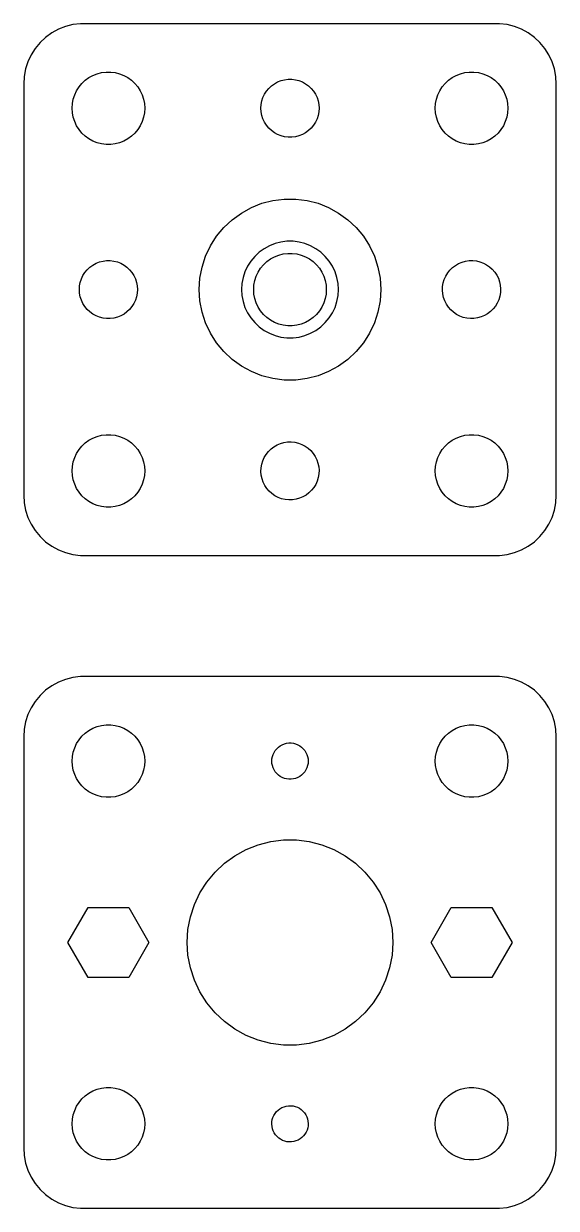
# Model space of a CAD drawing. Header units: metres. Extents: x -22 to 22, y -22 to 184.
# Drawn here: x -22 to 22, y 86 to 184 of the extents above; entities that cross this region are included whole.
import ezdxf

# ---------------------------------------------------------------- set-up
doc = ezdxf.new("R2010")
doc.units = ezdxf.units.M

msp = doc.modelspace()

# ---------------------------------------------------------------- linework, layer by layer
for p, q in [((-19.1289, 183.524), (-19.6791, 183.222)), ((-18.5451, 183.755), (-19.1289, 183.524)), ((-17.9369, 183.911), (-18.5451, 183.755)), ((-17.3139, 183.99), (-17.9369, 183.911)), ((17.3139, 183.99), (-17.3139, 183.99)), ((17.9369, 183.911), (17.3139, 183.99)), ((18.5451, 183.755), (17.9369, 183.911)), ((19.1289, 183.524), (18.5451, 183.755)), ((19.6791, 183.222), (19.1289, 183.524)), ((-20.6448, 182.423), (-21.0451, 181.939)), ((-20.1871, 182.853), (-20.6448, 182.423)), ((-19.6791, 183.222), (-20.1871, 182.853)), ((20.1871, 182.853), (19.6791, 183.222)), ((20.6448, 182.423), (20.1871, 182.853)), ((21.0451, 181.939), (20.6448, 182.423)), ((-21.3815, 181.409), (-21.6489, 180.841)), ((-21.0451, 181.939), (-21.3815, 181.409)), ((21.3815, 181.409), (21.0451, 181.939)), ((21.6489, 180.841), (21.3815, 181.409)), ((-21.6489, 180.841), (-21.8429, 180.243)), ((21.8429, 180.243), (21.6489, 180.841)), ((-21.9606, 179.627), (-22, 179)), ((-21.8429, 180.243), (-21.9606, 179.627)), ((-17.1869, 179.054), (-16.9123, 179.312)), ((-16.9123, 179.312), (-16.6075, 179.533)), ((-16.6075, 179.533), (-16.2773, 179.714)), ((-16.2773, 179.714), (-15.927, 179.853)), ((-15.927, 179.853), (-15.5621, 179.947)), ((-15.5621, 179.947), (-15.1884, 179.994)), ((-15.1884, 179.994), (-14.8116, 179.994)), ((-14.8116, 179.994), (-14.4379, 179.947)), ((-14.4379, 179.947), (-14.0729, 179.853)), ((-14.0729, 179.853), (-13.7227, 179.714)), ((-13.7227, 179.714), (-13.3925, 179.533)), ((-13.3925, 179.533), (-13.0877, 179.312)), ((-13.0877, 179.312), (-12.8131, 179.054)), ((-0.741638, 179.283), (-0.449707, 179.357)), ((-0.449707, 179.357), (-0.150696, 179.395)), ((-0.150696, 179.395), (0.150696, 179.395)), ((0.150696, 179.395), (0.449707, 179.357)), ((0.449707, 179.357), (0.741638, 179.283)), ((12.8131, 179.054), (13.0877, 179.312)), ((13.0877, 179.312), (13.3925, 179.533)), ((13.3925, 179.533), (13.7227, 179.714)), ((13.7227, 179.714), (14.0729, 179.853)), ((14.0729, 179.853), (14.4379, 179.947)), ((14.4379, 179.947), (14.8116, 179.994)), ((14.8116, 179.994), (15.1884, 179.994)), ((15.1884, 179.994), (15.5621, 179.947)), ((15.5621, 179.947), (15.927, 179.853)), ((15.927, 179.853), (16.2773, 179.714)), ((16.2773, 179.714), (16.6075, 179.533)), ((16.6075, 179.533), (16.9123, 179.312)), ((16.9123, 179.312), (17.1869, 179.054)), ((21.9606, 179.627), (21.8429, 180.243)), ((22, 179), (21.9606, 179.627)), ((-22, 179), (-22, 145)), ((-17.7893, 178.104), (-17.6289, 178.445)), ((-17.6289, 178.445), (-17.427, 178.763)), ((-17.427, 178.763), (-17.1869, 179.054)), ((-12.8131, 179.054), (-12.5729, 178.763)), ((-12.5729, 178.763), (-12.3711, 178.445)), ((-12.3711, 178.445), (-12.2107, 178.104)), ((-2.10313, 178.156), (-1.94164, 178.411)), ((-1.94164, 178.411), (-1.74951, 178.643)), ((-1.74951, 178.643), (-1.52982, 178.849)), ((-1.52982, 178.849), (-1.28598, 179.026)), ((-1.28598, 179.026), (-1.02187, 179.172)), ((-1.02187, 179.172), (-0.741638, 179.283)), ((0.741638, 179.283), (1.02187, 179.172)), ((1.02187, 179.172), (1.28598, 179.026)), ((1.28598, 179.026), (1.52982, 178.849)), ((1.52982, 178.849), (1.74951, 178.643)), ((1.74951, 178.643), (1.94164, 178.411)), ((1.94164, 178.411), (2.10313, 178.156)), ((12.2107, 178.104), (12.3711, 178.445)), ((12.3711, 178.445), (12.5729, 178.763)), ((12.5729, 178.763), (12.8131, 179.054)), ((17.1869, 179.054), (17.427, 178.763)), ((17.427, 178.763), (17.6289, 178.445)), ((17.6289, 178.445), (17.7893, 178.104)), ((22, 145), (22, 179)), ((-18, 177), (-17.9763, 177.376)), ((-17.9763, 177.376), (-17.9057, 177.746)), ((-17.9057, 177.746), (-17.7893, 178.104)), ((-12.2107, 178.104), (-12.0942, 177.746)), ((-12.0942, 177.746), (-12.0237, 177.376)), ((-12.0237, 177.376), (-12, 177)), ((-2.38107, 177.301), (-2.32458, 177.597)), ((-2.32458, 177.597), (-2.23146, 177.883)), ((-2.23146, 177.883), (-2.10313, 178.156)), ((2.10313, 178.156), (2.23146, 177.883)), ((2.23146, 177.883), (2.32458, 177.597)), ((2.32458, 177.597), (2.38107, 177.301)), ((12, 177), (12.0237, 177.376)), ((12.0237, 177.376), (12.0942, 177.746)), ((12.0942, 177.746), (12.2107, 178.104)), ((17.7893, 178.104), (17.9057, 177.746)), ((17.9057, 177.746), (17.9763, 177.376)), ((17.9763, 177.376), (18, 177)), ((-17.9763, 176.624), (-18, 177)), ((-17.9057, 176.254), (-17.9763, 176.624)), ((-12.0237, 176.624), (-12.0942, 176.254)), ((-12, 177), (-12.0237, 176.624)), ((-2.39999, 177), (-2.38107, 177.301)), ((-2.38107, 176.699), (-2.39999, 177)), ((-2.32458, 176.403), (-2.38107, 176.699)), ((-2.23146, 176.117), (-2.32458, 176.403)), ((2.32458, 176.403), (2.23146, 176.117)), ((2.38107, 176.699), (2.32458, 176.403)), ((2.38107, 177.301), (2.39999, 177)), ((2.39999, 177), (2.38107, 176.699)), ((12.0237, 176.624), (12, 177)), ((12.0942, 176.254), (12.0237, 176.624)), ((17.9763, 176.624), (17.9057, 176.254)), ((18, 177), (17.9763, 176.624)), ((-17.7893, 175.896), (-17.9057, 176.254)), ((-17.6289, 175.555), (-17.7893, 175.896)), ((-17.427, 175.237), (-17.6289, 175.555)), ((-12.3711, 175.555), (-12.5729, 175.237)), ((-12.2107, 175.896), (-12.3711, 175.555)), ((-12.0942, 176.254), (-12.2107, 175.896)), ((-2.10313, 175.844), (-2.23146, 176.117)), ((-1.94164, 175.589), (-2.10313, 175.844)), ((-1.74951, 175.357), (-1.94164, 175.589)), ((1.94164, 175.589), (1.74951, 175.357)), ((2.10313, 175.844), (1.94164, 175.589)), ((2.23146, 176.117), (2.10313, 175.844)), ((12.2107, 175.896), (12.0942, 176.254)), ((12.3711, 175.555), (12.2107, 175.896)), ((12.5729, 175.237), (12.3711, 175.555)), ((17.6289, 175.555), (17.427, 175.237)), ((17.7893, 175.896), (17.6289, 175.555)), ((17.9057, 176.254), (17.7893, 175.896)), ((-17.1869, 174.946), (-17.427, 175.237)), ((-16.9123, 174.688), (-17.1869, 174.946)), ((-16.6075, 174.467), (-16.9123, 174.688)), ((-16.2773, 174.286), (-16.6075, 174.467)), ((-13.3925, 174.467), (-13.7227, 174.286)), ((-13.0877, 174.688), (-13.3925, 174.467)), ((-12.8131, 174.946), (-13.0877, 174.688)), ((-12.5729, 175.237), (-12.8131, 174.946)), ((-1.52982, 175.151), (-1.74951, 175.357)), ((-1.28598, 174.974), (-1.52982, 175.151)), ((-1.02187, 174.828), (-1.28598, 174.974)), ((-0.741638, 174.717), (-1.02187, 174.828)), ((-0.449707, 174.643), (-0.741638, 174.717)), ((-0.150696, 174.605), (-0.449707, 174.643)), ((0.150696, 174.605), (-0.150696, 174.605)), ((0.449707, 174.643), (0.150696, 174.605)), ((0.741638, 174.717), (0.449707, 174.643)), ((1.02187, 174.828), (0.741638, 174.717)), ((1.28598, 174.974), (1.02187, 174.828)), ((1.52982, 175.151), (1.28598, 174.974)), ((1.74951, 175.357), (1.52982, 175.151)), ((12.8131, 174.946), (12.5729, 175.237)), ((13.0877, 174.688), (12.8131, 174.946)), ((13.3925, 174.467), (13.0877, 174.688)), ((13.7227, 174.286), (13.3925, 174.467)), ((16.6075, 174.467), (16.2773, 174.286)), ((16.9123, 174.688), (16.6075, 174.467)), ((17.1869, 174.946), (16.9123, 174.688)), ((17.427, 175.237), (17.1869, 174.946)), ((-15.927, 174.147), (-16.2773, 174.286)), ((-15.5621, 174.053), (-15.927, 174.147)), ((-15.1884, 174.006), (-15.5621, 174.053)), ((-14.8116, 174.006), (-15.1884, 174.006)), ((-14.4379, 174.053), (-14.8116, 174.006)), ((-14.0729, 174.147), (-14.4379, 174.053)), ((-13.7227, 174.286), (-14.0729, 174.147)), ((14.0729, 174.147), (13.7227, 174.286)), ((14.4379, 174.053), (14.0729, 174.147)), ((14.8116, 174.006), (14.4379, 174.053)), ((15.1884, 174.006), (14.8116, 174.006)), ((15.5621, 174.053), (15.1884, 174.006)), ((15.927, 174.147), (15.5621, 174.053)), ((16.2773, 174.286), (15.927, 174.147)), ((-4.01869, 168.332), (-3.19334, 168.786)), ((-3.19334, 168.786), (-2.31763, 169.133)), ((-2.31763, 169.133), (-1.40535, 169.367)), ((-1.40535, 169.367), (-0.470917, 169.485)), ((-0.470917, 169.485), (0.470917, 169.485)), ((0.470917, 169.485), (1.40535, 169.367)), ((1.40535, 169.367), (2.31763, 169.133)), ((2.31763, 169.133), (3.19334, 168.786)), ((3.19334, 168.786), (4.01869, 168.332)), ((-5.46725, 167.134), (-4.78067, 167.779)), ((-4.78067, 167.779), (-4.01869, 168.332)), ((4.01869, 168.332), (4.78067, 167.779)), ((4.78067, 167.779), (5.46725, 167.134)), ((-6.06763, 166.408), (-5.46725, 167.134)), ((5.46725, 167.134), (6.06763, 166.408)), ((-6.97331, 164.761), (-6.5723, 165.613)), ((-6.5723, 165.613), (-6.06763, 166.408)), ((-1.70311, 165.619), (-2.1433, 165.377)), ((-1.23605, 165.804), (-1.70311, 165.619)), ((-0.749512, 165.929), (-1.23605, 165.804)), ((-0.25116, 165.992), (-0.749512, 165.929)), ((0.25116, 165.992), (-0.25116, 165.992)), ((0.749512, 165.929), (0.25116, 165.992)), ((1.23605, 165.804), (0.749512, 165.929)), ((1.70311, 165.619), (1.23605, 165.804)), ((2.1433, 165.377), (1.70311, 165.619)), ((6.06763, 166.408), (6.5723, 165.613)), ((6.5723, 165.613), (6.97331, 164.761)), ((-7.26436, 163.865), (-6.97331, 164.761)), ((-2.91586, 164.738), (-3.23605, 164.351)), ((-2.54968, 165.082), (-2.91586, 164.738)), ((-2.1433, 165.377), (-2.54968, 165.082)), ((-1.60747, 164.533), (-1.27733, 164.714)), ((-1.27733, 164.714), (-0.927048, 164.853)), ((-0.927048, 164.853), (-0.562134, 164.947)), ((-0.562134, 164.947), (-0.18837, 164.994)), ((-0.18837, 164.994), (0.18837, 164.994)), ((0.18837, 164.994), (0.562134, 164.947)), ((0.562134, 164.947), (0.927048, 164.853)), ((0.927048, 164.853), (1.27733, 164.714)), ((1.27733, 164.714), (1.60747, 164.533)), ((2.54968, 165.082), (2.1433, 165.377)), ((2.91586, 164.738), (2.54968, 165.082)), ((3.23605, 164.351), (2.91586, 164.738)), ((6.97331, 164.761), (7.26436, 163.865)), ((-16.9416, 163.411), (-16.7495, 163.643)), ((-16.7495, 163.643), (-16.5298, 163.849)), ((-16.5298, 163.849), (-16.286, 164.026)), ((-16.286, 164.026), (-16.0219, 164.172)), ((-16.0219, 164.172), (-15.7416, 164.283)), ((-15.7416, 164.283), (-15.4497, 164.357)), ((-15.4497, 164.357), (-15.1507, 164.395)), ((-15.1507, 164.395), (-14.8493, 164.395)), ((-14.8493, 164.395), (-14.5503, 164.357)), ((-14.5503, 164.357), (-14.2583, 164.283)), ((-14.2583, 164.283), (-13.9781, 164.172)), ((-13.9781, 164.172), (-13.714, 164.026)), ((-13.714, 164.026), (-13.4702, 163.849)), ((-13.4702, 163.849), (-13.2505, 163.643)), ((-13.2505, 163.643), (-13.0583, 163.411)), ((-7.44086, 162.94), (-7.26436, 163.865)), ((-3.50522, 163.927), (-3.7191, 163.472)), ((-3.23605, 164.351), (-3.50522, 163.927)), ((-2.62891, 163.445), (-2.42705, 163.763)), ((-2.42705, 163.763), (-2.1869, 164.054)), ((-2.1869, 164.054), (-1.91226, 164.312)), ((-1.91226, 164.312), (-1.60747, 164.533)), ((1.60747, 164.533), (1.91226, 164.312)), ((1.91226, 164.312), (2.1869, 164.054)), ((2.1869, 164.054), (2.42705, 163.763)), ((2.42705, 163.763), (2.62891, 163.445)), ((3.50522, 163.927), (3.23605, 164.351)), ((3.7191, 163.472), (3.50522, 163.927)), ((7.26436, 163.865), (7.44086, 162.94)), ((13.2164, 163.606), (13.4318, 163.817)), ((13.4318, 163.817), (13.6719, 163.999)), ((13.6719, 163.999), (13.9329, 164.15)), ((13.9329, 164.15), (14.2107, 164.266)), ((14.2107, 164.266), (14.501, 164.348)), ((14.501, 164.348), (14.7992, 164.392)), ((14.7992, 164.392), (15.1005, 164.398)), ((15.1005, 164.398), (15.4002, 164.366)), ((15.4002, 164.366), (15.6937, 164.298)), ((15.6937, 164.298), (15.9762, 164.193)), ((15.9762, 164.193), (16.2433, 164.053)), ((16.2433, 164.053), (16.4908, 163.881)), ((16.4908, 163.881), (16.7147, 163.679)), ((16.7147, 163.679), (16.9117, 163.451)), ((-17.3246, 162.597), (-17.2315, 162.883)), ((-17.2315, 162.883), (-17.1031, 163.156)), ((-17.1031, 163.156), (-16.9416, 163.411)), ((-13.0583, 163.411), (-12.8969, 163.156)), ((-12.8969, 163.156), (-12.7685, 162.883)), ((-12.7685, 162.883), (-12.6754, 162.597)), ((-7.5, 162), (-7.44086, 162.94)), ((-3.87433, 162.995), (-3.96844, 162.501)), ((-3.7191, 163.472), (-3.87433, 162.995)), ((-2.97633, 162.376), (-2.90575, 162.746)), ((-2.90575, 162.746), (-2.78932, 163.104)), ((-2.78932, 163.104), (-2.62891, 163.445)), ((2.62891, 163.445), (2.78932, 163.104)), ((2.78932, 163.104), (2.90575, 162.746)), ((2.90575, 162.746), (2.97633, 162.376)), ((3.87433, 162.995), (3.7191, 163.472)), ((3.96844, 162.501), (3.87433, 162.995)), ((7.44086, 162.94), (7.5, 162)), ((12.6634, 162.548), (12.7505, 162.837)), ((12.7505, 162.837), (12.8731, 163.112)), ((12.8731, 163.112), (13.0292, 163.37)), ((13.0292, 163.37), (13.2164, 163.606)), ((16.9117, 163.451), (17.0785, 163.2)), ((17.0785, 163.2), (17.2125, 162.93)), ((17.2125, 162.93), (17.3116, 162.645)), ((-17.4, 162), (-17.3811, 162.301)), ((-17.3811, 161.699), (-17.4, 162)), ((-17.3811, 162.301), (-17.3246, 162.597)), ((-17.3246, 161.403), (-17.3811, 161.699)), ((-12.6754, 162.597), (-12.6189, 162.301)), ((-12.6189, 161.699), (-12.6754, 161.403)), ((-12.6189, 162.301), (-12.6, 162)), ((-12.6, 162), (-12.6189, 161.699)), ((-7.44086, 161.06), (-7.5, 162)), ((-3.96844, 162.501), (-4, 162)), ((-4, 162), (-3.96844, 161.499)), ((-3, 162), (-2.97633, 162.376)), ((-2.97633, 161.624), (-3, 162)), ((2.97633, 162.376), (3, 162)), ((3, 162), (2.97633, 161.624)), ((4, 162), (3.96844, 162.501)), ((3.96844, 161.499), (4, 162)), ((7.5, 162), (7.44086, 161.06)), ((12.6005, 161.95), (12.6131, 162.251)), ((12.6257, 161.649), (12.6005, 161.95)), ((12.6131, 162.251), (12.6634, 162.548)), ((17.3116, 162.645), (17.3743, 162.351)), ((17.3868, 161.749), (17.3366, 161.452)), ((17.3743, 162.351), (17.3995, 162.05)), ((17.3995, 162.05), (17.3868, 161.749)), ((-17.2315, 161.117), (-17.3246, 161.403)), ((-17.1031, 160.844), (-17.2315, 161.117)), ((-16.9416, 160.589), (-17.1031, 160.844)), ((-12.8969, 160.844), (-13.0583, 160.589)), ((-12.7685, 161.117), (-12.8969, 160.844)), ((-12.6754, 161.403), (-12.7685, 161.117)), ((-7.26436, 160.135), (-7.44086, 161.06)), ((-3.96844, 161.499), (-3.87433, 161.005)), ((-3.87433, 161.005), (-3.7191, 160.528)), ((-2.90575, 161.254), (-2.97633, 161.624)), ((-2.78932, 160.896), (-2.90575, 161.254)), ((-2.62891, 160.555), (-2.78932, 160.896)), ((2.78932, 160.896), (2.62891, 160.555)), ((2.90575, 161.254), (2.78932, 160.896)), ((2.97633, 161.624), (2.90575, 161.254)), ((3.7191, 160.528), (3.87433, 161.005)), ((3.87433, 161.005), (3.96844, 161.499)), ((7.44086, 161.06), (7.26436, 160.135)), ((12.6884, 161.355), (12.6257, 161.649)), ((12.7875, 161.07), (12.6884, 161.355)), ((12.9215, 160.8), (12.7875, 161.07)), ((13.0883, 160.549), (12.9215, 160.8)), ((17.1269, 160.888), (16.9707, 160.63)), ((17.2495, 161.163), (17.1269, 160.888)), ((17.3366, 161.452), (17.2495, 161.163)), ((-16.7495, 160.357), (-16.9416, 160.589)), ((-16.5298, 160.151), (-16.7495, 160.357)), ((-16.286, 159.974), (-16.5298, 160.151)), ((-16.0219, 159.828), (-16.286, 159.974)), ((-15.7416, 159.717), (-16.0219, 159.828)), ((-15.4497, 159.643), (-15.7416, 159.717)), ((-14.2583, 159.717), (-14.5503, 159.643)), ((-13.9781, 159.828), (-14.2583, 159.717)), ((-13.714, 159.974), (-13.9781, 159.828)), ((-13.4702, 160.151), (-13.714, 159.974)), ((-13.2505, 160.357), (-13.4702, 160.151)), ((-13.0583, 160.589), (-13.2505, 160.357)), ((-6.97331, 159.239), (-7.26436, 160.135)), ((-3.7191, 160.528), (-3.50522, 160.073)), ((-3.50522, 160.073), (-3.23605, 159.649)), ((-2.42705, 160.237), (-2.62891, 160.555)), ((-2.1869, 159.946), (-2.42705, 160.237)), ((-1.91226, 159.688), (-2.1869, 159.946)), ((2.1869, 159.946), (1.91226, 159.688)), ((2.42705, 160.237), (2.1869, 159.946)), ((2.62891, 160.555), (2.42705, 160.237)), ((3.23605, 159.649), (3.50522, 160.073)), ((3.50522, 160.073), (3.7191, 160.528)), ((7.26436, 160.135), (6.97331, 159.239)), ((13.2853, 160.321), (13.0883, 160.549)), ((13.5092, 160.119), (13.2853, 160.321)), ((13.7567, 159.947), (13.5092, 160.119)), ((14.0238, 159.807), (13.7567, 159.947)), ((14.3063, 159.702), (14.0238, 159.807)), ((15.7893, 159.734), (15.499, 159.652)), ((16.0671, 159.85), (15.7893, 159.734)), ((16.3281, 160.001), (16.0671, 159.85)), ((16.5682, 160.183), (16.3281, 160.001)), ((16.7835, 160.394), (16.5682, 160.183)), ((16.9707, 160.63), (16.7835, 160.394)), ((-15.1507, 159.605), (-15.4497, 159.643)), ((-14.8493, 159.605), (-15.1507, 159.605)), ((-14.5503, 159.643), (-14.8493, 159.605)), ((-6.5723, 158.387), (-6.97331, 159.239)), ((-3.23605, 159.649), (-2.91586, 159.262)), ((-2.91586, 159.262), (-2.54968, 158.918)), ((-2.54968, 158.918), (-2.1433, 158.623)), ((-1.60747, 159.467), (-1.91226, 159.688)), ((-1.27733, 159.286), (-1.60747, 159.467)), ((-0.927048, 159.147), (-1.27733, 159.286)), ((-0.562134, 159.053), (-0.927048, 159.147)), ((-0.18837, 159.006), (-0.562134, 159.053)), ((0.18837, 159.006), (-0.18837, 159.006)), ((0.562134, 159.053), (0.18837, 159.006)), ((0.927048, 159.147), (0.562134, 159.053)), ((1.27733, 159.286), (0.927048, 159.147)), ((1.60747, 159.467), (1.27733, 159.286)), ((1.91226, 159.688), (1.60747, 159.467)), ((2.1433, 158.623), (2.54968, 158.918)), ((2.54968, 158.918), (2.91586, 159.262)), ((2.91586, 159.262), (3.23605, 159.649)), ((6.97331, 159.239), (6.5723, 158.387)), ((14.5997, 159.634), (14.3063, 159.702)), ((14.8995, 159.602), (14.5997, 159.634)), ((15.2008, 159.608), (14.8995, 159.602)), ((15.499, 159.652), (15.2008, 159.608)), ((-6.06763, 157.592), (-6.5723, 158.387)), ((-2.1433, 158.623), (-1.70311, 158.381)), ((-1.70311, 158.381), (-1.23605, 158.196)), ((-1.23605, 158.196), (-0.749512, 158.071)), ((-0.749512, 158.071), (-0.25116, 158.008)), ((-0.25116, 158.008), (0.25116, 158.008)), ((0.25116, 158.008), (0.749512, 158.071)), ((0.749512, 158.071), (1.23605, 158.196)), ((1.23605, 158.196), (1.70311, 158.381)), ((1.70311, 158.381), (2.1433, 158.623)), ((6.5723, 158.387), (6.06763, 157.592)), ((-5.46725, 156.866), (-6.06763, 157.592)), ((-4.78067, 156.221), (-5.46725, 156.866)), ((5.46725, 156.866), (4.78067, 156.221)), ((6.06763, 157.592), (5.46725, 156.866)), ((-4.01869, 155.668), (-4.78067, 156.221)), ((4.78067, 156.221), (4.01869, 155.668)), ((-3.19334, 155.214), (-4.01869, 155.668)), ((-2.31763, 154.867), (-3.19334, 155.214)), ((-1.40535, 154.633), (-2.31763, 154.867)), ((2.31763, 154.867), (1.40535, 154.633)), ((3.19334, 155.214), (2.31763, 154.867)), ((4.01869, 155.668), (3.19334, 155.214)), ((-0.470917, 154.515), (-1.40535, 154.633)), ((0.470917, 154.515), (-0.470917, 154.515)), ((1.40535, 154.633), (0.470917, 154.515)), ((-15.927, 149.853), (-15.5621, 149.947)), ((-15.5621, 149.947), (-15.1884, 149.994)), ((-15.1884, 149.994), (-14.8116, 149.994)), ((-14.8116, 149.994), (-14.4379, 149.947)), ((-14.4379, 149.947), (-14.0729, 149.853)), ((14.0729, 149.853), (14.4379, 149.947)), ((14.4379, 149.947), (14.8116, 149.994)), ((14.8116, 149.994), (15.1884, 149.994)), ((15.1884, 149.994), (15.5621, 149.947)), ((15.5621, 149.947), (15.927, 149.853)), ((-17.427, 148.763), (-17.1869, 149.054)), ((-17.1869, 149.054), (-16.9123, 149.312)), ((-16.9123, 149.312), (-16.6075, 149.533)), ((-16.6075, 149.533), (-16.2773, 149.714)), ((-16.2773, 149.714), (-15.927, 149.853)), ((-14.0729, 149.853), (-13.7227, 149.714)), ((-13.7227, 149.714), (-13.3925, 149.533)), ((-13.3925, 149.533), (-13.0877, 149.312)), ((-13.0877, 149.312), (-12.8131, 149.054)), ((-12.8131, 149.054), (-12.5729, 148.763)), ((-1.56821, 148.817), (-1.32812, 148.999)), ((-1.32812, 148.999), (-1.06712, 149.15)), ((-1.06712, 149.15), (-0.789276, 149.267)), ((-0.789276, 149.267), (-0.498978, 149.348)), ((-0.498978, 149.348), (-0.200821, 149.392)), ((-0.200821, 149.392), (0.100494, 149.398)), ((0.100494, 149.398), (0.400238, 149.366)), ((0.400238, 149.366), (0.693665, 149.298)), ((0.693665, 149.298), (0.976166, 149.193)), ((0.976166, 149.193), (1.24326, 149.053)), ((1.24326, 149.053), (1.49075, 148.881)), ((12.5729, 148.763), (12.8131, 149.054)), ((12.8131, 149.054), (13.0877, 149.312)), ((13.0877, 149.312), (13.3925, 149.533)), ((13.3925, 149.533), (13.7227, 149.714)), ((13.7227, 149.714), (14.0729, 149.853)), ((15.927, 149.853), (16.2773, 149.714)), ((16.2773, 149.714), (16.6075, 149.533)), ((16.6075, 149.533), (16.9123, 149.312)), ((16.9123, 149.312), (17.1869, 149.054)), ((17.1869, 149.054), (17.427, 148.763)), ((-17.9057, 147.746), (-17.7893, 148.104)), ((-17.7893, 148.104), (-17.6289, 148.445)), ((-17.6289, 148.445), (-17.427, 148.763)), ((-12.5729, 148.763), (-12.3711, 148.445)), ((-12.3711, 148.445), (-12.2107, 148.104)), ((-12.2107, 148.104), (-12.0942, 147.746)), ((-2.24947, 147.837), (-2.12688, 148.112)), ((-2.12688, 148.112), (-1.97075, 148.37)), ((-1.97075, 148.37), (-1.78354, 148.606)), ((-1.78354, 148.606), (-1.56821, 148.817)), ((1.49075, 148.881), (1.71472, 148.679)), ((1.71472, 148.679), (1.91167, 148.451)), ((1.91167, 148.451), (2.07846, 148.2)), ((2.07846, 148.2), (2.21246, 147.93)), ((12.0942, 147.746), (12.2107, 148.104)), ((12.2107, 148.104), (12.3711, 148.445)), ((12.3711, 148.445), (12.5729, 148.763)), ((17.427, 148.763), (17.6289, 148.445)), ((17.6289, 148.445), (17.7893, 148.104)), ((17.7893, 148.104), (17.9057, 147.746)), ((-18, 147), (-17.9763, 147.376)), ((-17.9763, 146.624), (-18, 147)), ((-17.9763, 147.376), (-17.9057, 147.746)), ((-12.0942, 147.746), (-12.0237, 147.376)), ((-12.0237, 147.376), (-12, 147)), ((-12, 147), (-12.0237, 146.624)), ((-2.39946, 146.95), (-2.38684, 147.251)), ((-2.38684, 147.251), (-2.33658, 147.548)), ((-2.33658, 147.548), (-2.24947, 147.837)), ((2.21246, 147.93), (2.31158, 147.645)), ((2.31158, 147.645), (2.37425, 147.351)), ((2.37425, 147.351), (2.39946, 147.05)), ((2.39946, 147.05), (2.38684, 146.749)), ((12, 147), (12.0237, 147.376)), ((12.0237, 146.624), (12, 147)), ((12.0237, 147.376), (12.0942, 147.746)), ((17.9057, 147.746), (17.9763, 147.376)), ((17.9763, 147.376), (18, 147)), ((18, 147), (17.9763, 146.624)), ((-17.9057, 146.254), (-17.9763, 146.624)), ((-17.7893, 145.896), (-17.9057, 146.254)), ((-12.0942, 146.254), (-12.2107, 145.896)), ((-12.0237, 146.624), (-12.0942, 146.254)), ((-2.37425, 146.649), (-2.39946, 146.95)), ((-2.31158, 146.355), (-2.37425, 146.649)), ((-2.21246, 146.07), (-2.31158, 146.355)), ((-2.07846, 145.8), (-2.21246, 146.07)), ((2.24947, 146.163), (2.12688, 145.888)), ((2.33658, 146.452), (2.24947, 146.163)), ((2.38684, 146.749), (2.33658, 146.452)), ((12.0942, 146.254), (12.0237, 146.624)), ((12.2107, 145.896), (12.0942, 146.254)), ((17.9057, 146.254), (17.7893, 145.896)), ((17.9763, 146.624), (17.9057, 146.254)), ((-17.6289, 145.555), (-17.7893, 145.896)), ((-17.427, 145.237), (-17.6289, 145.555)), ((-17.1869, 144.946), (-17.427, 145.237)), ((-12.5729, 145.237), (-12.8131, 144.946)), ((-12.3711, 145.555), (-12.5729, 145.237)), ((-12.2107, 145.896), (-12.3711, 145.555)), ((-1.91167, 145.549), (-2.07846, 145.8)), ((-1.71472, 145.321), (-1.91167, 145.549)), ((-1.49075, 145.119), (-1.71472, 145.321)), ((-1.24326, 144.947), (-1.49075, 145.119)), ((1.56821, 145.183), (1.32812, 145.001)), ((1.78354, 145.394), (1.56821, 145.183)), ((1.97075, 145.63), (1.78354, 145.394)), ((2.12688, 145.888), (1.97075, 145.63)), ((12.3711, 145.555), (12.2107, 145.896)), ((12.5729, 145.237), (12.3711, 145.555)), ((12.8131, 144.946), (12.5729, 145.237)), ((17.427, 145.237), (17.1869, 144.946)), ((17.6289, 145.555), (17.427, 145.237)), ((17.7893, 145.896), (17.6289, 145.555)), ((-22, 145), (-21.9606, 144.373)), ((-21.9606, 144.373), (-21.8429, 143.757)), ((-16.9123, 144.688), (-17.1869, 144.946)), ((-16.6075, 144.467), (-16.9123, 144.688)), ((-16.2773, 144.286), (-16.6075, 144.467)), ((-15.927, 144.147), (-16.2773, 144.286)), ((-15.5621, 144.053), (-15.927, 144.147)), ((-15.1884, 144.006), (-15.5621, 144.053)), ((-14.4379, 144.053), (-14.8116, 144.006)), ((-14.0729, 144.147), (-14.4379, 144.053)), ((-13.7227, 144.286), (-14.0729, 144.147)), ((-13.3925, 144.467), (-13.7227, 144.286)), ((-13.0877, 144.688), (-13.3925, 144.467)), ((-12.8131, 144.946), (-13.0877, 144.688)), ((-0.976166, 144.807), (-1.24326, 144.947)), ((-0.693665, 144.702), (-0.976166, 144.807)), ((-0.400238, 144.634), (-0.693665, 144.702)), ((-0.100494, 144.602), (-0.400238, 144.634)), ((0.200821, 144.608), (-0.100494, 144.602)), ((0.498978, 144.652), (0.200821, 144.608)), ((0.789276, 144.734), (0.498978, 144.652)), ((1.06712, 144.85), (0.789276, 144.734)), ((1.32812, 145.001), (1.06712, 144.85)), ((13.0877, 144.688), (12.8131, 144.946)), ((13.3925, 144.467), (13.0877, 144.688)), ((13.7227, 144.286), (13.3925, 144.467)), ((14.0729, 144.147), (13.7227, 144.286)), ((14.4379, 144.053), (14.0729, 144.147)), ((14.8116, 144.006), (14.4379, 144.053)), ((15.5621, 144.053), (15.1884, 144.006)), ((15.927, 144.147), (15.5621, 144.053)), ((16.2773, 144.286), (15.927, 144.147)), ((16.6075, 144.467), (16.2773, 144.286)), ((16.9123, 144.688), (16.6075, 144.467)), ((17.1869, 144.946), (16.9123, 144.688)), ((21.8429, 143.757), (21.9606, 144.373)), ((21.9606, 144.373), (22, 145)), ((-21.8429, 143.757), (-21.6489, 143.159)), ((-21.6489, 143.159), (-21.3815, 142.591)), ((-14.8116, 144.006), (-15.1884, 144.006)), ((15.1884, 144.006), (14.8116, 144.006)), ((21.3815, 142.591), (21.6489, 143.159)), ((21.6489, 143.159), (21.8429, 143.757)), ((-21.3815, 142.591), (-21.0451, 142.061)), ((21.0451, 142.061), (21.3815, 142.591)), ((-21.0451, 142.061), (-20.6448, 141.577)), ((-20.6448, 141.577), (-20.1871, 141.147)), ((-20.1871, 141.147), (-19.6791, 140.778)), ((19.6791, 140.778), (20.1871, 141.147)), ((20.1871, 141.147), (20.6448, 141.577)), ((20.6448, 141.577), (21.0451, 142.061)), ((-19.6791, 140.778), (-19.1289, 140.476)), ((-19.1289, 140.476), (-18.5451, 140.245)), ((-18.5451, 140.245), (-17.9369, 140.089)), ((17.9369, 140.089), (18.5451, 140.245)), ((18.5451, 140.245), (19.1289, 140.476)), ((19.1289, 140.476), (19.6791, 140.778)), ((-17.9369, 140.089), (-17.3139, 140.01)), ((-17.3139, 140.01), (17.3139, 140.01)), ((17.3139, 140.01), (17.9369, 140.089)), ((-19.1289, 129.524), (-19.6791, 129.222)), ((-18.5451, 129.755), (-19.1289, 129.524)), ((-17.9369, 129.911), (-18.5451, 129.755)), ((-17.3139, 129.99), (-17.9369, 129.911)), ((17.3139, 129.99), (-17.3139, 129.99)), ((17.9369, 129.911), (17.3139, 129.99)), ((18.5451, 129.755), (17.9369, 129.911)), ((19.1289, 129.524), (18.5451, 129.755)), ((19.6791, 129.222), (19.1289, 129.524)), ((-20.6448, 128.423), (-21.0451, 127.939)), ((-20.1871, 128.853), (-20.6448, 128.423)), ((-19.6791, 129.222), (-20.1871, 128.853)), ((20.1871, 128.853), (19.6791, 129.222)), ((20.6448, 128.423), (20.1871, 128.853)), ((21.0451, 127.939), (20.6448, 128.423)), ((-21.3815, 127.409), (-21.6489, 126.841)), ((-21.0451, 127.939), (-21.3815, 127.409)), ((21.3815, 127.409), (21.0451, 127.939)), ((21.6489, 126.841), (21.3815, 127.409)), ((-21.6489, 126.841), (-21.8429, 126.243)), ((21.8429, 126.243), (21.6489, 126.841)), ((-21.9606, 125.627), (-22, 125)), ((-21.8429, 126.243), (-21.9606, 125.627)), ((-16.9123, 125.312), (-16.6075, 125.533)), ((-16.6075, 125.533), (-16.2773, 125.714)), ((-16.2773, 125.714), (-15.927, 125.853)), ((-15.927, 125.853), (-15.5621, 125.947)), ((-15.5621, 125.947), (-15.1884, 125.994)), ((-15.1884, 125.994), (-14.8116, 125.994)), ((-14.8116, 125.994), (-14.4379, 125.947)), ((-14.4379, 125.947), (-14.0729, 125.853)), ((-14.0729, 125.853), (-13.7227, 125.714)), ((-13.7227, 125.714), (-13.3925, 125.533)), ((-13.3925, 125.533), (-13.0877, 125.312)), ((13.0877, 125.312), (13.3925, 125.533)), ((13.3925, 125.533), (13.7227, 125.714)), ((13.7227, 125.714), (14.0729, 125.853)), ((14.0729, 125.853), (14.4379, 125.947)), ((14.4379, 125.947), (14.8116, 125.994)), ((14.8116, 125.994), (15.1884, 125.994)), ((15.1884, 125.994), (15.5621, 125.947)), ((15.5621, 125.947), (15.927, 125.853)), ((15.927, 125.853), (16.2773, 125.714)), ((16.2773, 125.714), (16.6075, 125.533)), ((16.6075, 125.533), (16.9123, 125.312)), ((21.9606, 125.627), (21.8429, 126.243)), ((22, 125), (21.9606, 125.627)), ((-22, 125), (-22, 91)), ((-17.7893, 124.104), (-17.6289, 124.445)), ((-17.6289, 124.445), (-17.427, 124.763)), ((-17.427, 124.763), (-17.1869, 125.054)), ((-17.1869, 125.054), (-16.9123, 125.312)), ((-13.0877, 125.312), (-12.8131, 125.054)), ((-12.8131, 125.054), (-12.5729, 124.763)), ((-12.5729, 124.763), (-12.3711, 124.445)), ((-12.3711, 124.445), (-12.2107, 124.104)), ((-0.463516, 124.427), (-0.281067, 124.473)), ((-0.281067, 124.473), (-0.094177, 124.497)), ((-0.094177, 124.497), (0.094177, 124.497)), ((0.094177, 124.497), (0.281067, 124.473)), ((0.281067, 124.473), (0.463516, 124.427)), ((12.2107, 124.104), (12.3711, 124.445)), ((12.3711, 124.445), (12.5729, 124.763)), ((12.5729, 124.763), (12.8131, 125.054)), ((12.8131, 125.054), (13.0877, 125.312)), ((16.9123, 125.312), (17.1869, 125.054)), ((17.1869, 125.054), (17.427, 124.763)), ((17.427, 124.763), (17.6289, 124.445)), ((17.6289, 124.445), (17.7893, 124.104)), ((22, 91), (22, 125)), ((-17.9763, 123.376), (-17.9057, 123.746)), ((-17.9057, 123.746), (-17.7893, 124.104)), ((-12.2107, 124.104), (-12.0942, 123.746)), ((-12.0942, 123.746), (-12.0237, 123.376)), ((-1.45287, 123.373), (-1.39465, 123.552)), ((-1.39465, 123.552), (-1.31445, 123.723)), ((-1.31445, 123.723), (-1.21352, 123.882)), ((-1.21352, 123.882), (-1.09344, 124.027)), ((-1.09344, 124.027), (-0.956131, 124.156)), ((-0.956131, 124.156), (-0.803726, 124.266)), ((-0.803726, 124.266), (-0.638657, 124.357)), ((-0.638657, 124.357), (-0.463516, 124.427)), ((0.463516, 124.427), (0.638657, 124.357)), ((0.638657, 124.357), (0.803726, 124.266)), ((0.803726, 124.266), (0.956131, 124.156)), ((0.956131, 124.156), (1.09344, 124.027)), ((1.09344, 124.027), (1.21352, 123.882)), ((1.21352, 123.882), (1.31445, 123.723)), ((1.31445, 123.723), (1.39465, 123.552)), ((1.39465, 123.552), (1.45287, 123.373)), ((12.0237, 123.376), (12.0942, 123.746)), ((12.0942, 123.746), (12.2107, 124.104)), ((17.7893, 124.104), (17.9057, 123.746)), ((17.9057, 123.746), (17.9763, 123.376)), ((-18, 123), (-17.9763, 123.376)), ((-17.9763, 122.624), (-18, 123)), ((-17.9057, 122.254), (-17.9763, 122.624)), ((-12.0237, 122.624), (-12.0942, 122.254)), ((-12.0237, 123.376), (-12, 123)), ((-12, 123), (-12.0237, 122.624)), ((-1.5, 123), (-1.48816, 123.188)), ((-1.48816, 122.812), (-1.5, 123)), ((-1.48816, 123.188), (-1.45287, 123.373)), ((-1.45287, 122.627), (-1.48816, 122.812)), ((-1.39465, 122.448), (-1.45287, 122.627)), ((1.45287, 122.627), (1.39465, 122.448)), ((1.45287, 123.373), (1.48816, 123.188)), ((1.48816, 122.812), (1.45287, 122.627)), ((1.48816, 123.188), (1.5, 123)), ((1.5, 123), (1.48816, 122.812)), ((12, 123), (12.0237, 123.376)), ((12.0237, 122.624), (12, 123)), ((12.0942, 122.254), (12.0237, 122.624)), ((17.9763, 122.624), (17.9057, 122.254)), ((17.9763, 123.376), (18, 123)), ((18, 123), (17.9763, 122.624)), ((-17.7893, 121.896), (-17.9057, 122.254)), ((-17.6289, 121.555), (-17.7893, 121.896)), ((-17.427, 121.237), (-17.6289, 121.555)), ((-12.3711, 121.555), (-12.5729, 121.237)), ((-12.2107, 121.896), (-12.3711, 121.555)), ((-12.0942, 122.254), (-12.2107, 121.896)), ((-1.31445, 122.277), (-1.39465, 122.448)), ((-1.21352, 122.118), (-1.31445, 122.277)), ((-1.09344, 121.973), (-1.21352, 122.118)), ((-0.956131, 121.844), (-1.09344, 121.973)), ((-0.803726, 121.734), (-0.956131, 121.844)), ((-0.638657, 121.643), (-0.803726, 121.734)), ((-0.463516, 121.573), (-0.638657, 121.643)), ((-0.281067, 121.527), (-0.463516, 121.573)), ((-0.094177, 121.503), (-0.281067, 121.527)), ((0.094177, 121.503), (-0.094177, 121.503)), ((0.281067, 121.527), (0.094177, 121.503)), ((0.463516, 121.573), (0.281067, 121.527)), ((0.638657, 121.643), (0.463516, 121.573)), ((0.803726, 121.734), (0.638657, 121.643)), ((0.956131, 121.844), (0.803726, 121.734)), ((1.09344, 121.973), (0.956131, 121.844)), ((1.21352, 122.118), (1.09344, 121.973)), ((1.31445, 122.277), (1.21352, 122.118)), ((1.39465, 122.448), (1.31445, 122.277)), ((12.2107, 121.896), (12.0942, 122.254)), ((12.3711, 121.555), (12.2107, 121.896)), ((12.5729, 121.237), (12.3711, 121.555)), ((17.6289, 121.555), (17.427, 121.237)), ((17.7893, 121.896), (17.6289, 121.555)), ((17.9057, 122.254), (17.7893, 121.896)), ((-17.1869, 120.946), (-17.427, 121.237)), ((-16.9123, 120.688), (-17.1869, 120.946)), ((-16.6075, 120.467), (-16.9123, 120.688)), ((-13.0877, 120.688), (-13.3925, 120.467)), ((-12.8131, 120.946), (-13.0877, 120.688)), ((-12.5729, 121.237), (-12.8131, 120.946)), ((12.8131, 120.946), (12.5729, 121.237)), ((13.0877, 120.688), (12.8131, 120.946)), ((13.3925, 120.467), (13.0877, 120.688)), ((16.9123, 120.688), (16.6075, 120.467)), ((17.1869, 120.946), (16.9123, 120.688)), ((17.427, 121.237), (17.1869, 120.946)), ((-16.2773, 120.286), (-16.6075, 120.467)), ((-15.927, 120.147), (-16.2773, 120.286)), ((-15.5621, 120.053), (-15.927, 120.147)), ((-15.1884, 120.006), (-15.5621, 120.053)), ((-14.8116, 120.006), (-15.1884, 120.006)), ((-14.4379, 120.053), (-14.8116, 120.006)), ((-14.0729, 120.147), (-14.4379, 120.053)), ((-13.7227, 120.286), (-14.0729, 120.147)), ((-13.3925, 120.467), (-13.7227, 120.286)), ((13.7227, 120.286), (13.3925, 120.467)), ((14.0729, 120.147), (13.7227, 120.286)), ((14.4379, 120.053), (14.0729, 120.147)), ((14.8116, 120.006), (14.4379, 120.053)), ((15.1884, 120.006), (14.8116, 120.006)), ((15.5621, 120.053), (15.1884, 120.006)), ((15.927, 120.147), (15.5621, 120.053)), ((16.2773, 120.286), (15.927, 120.147)), ((16.6075, 120.467), (16.2773, 120.286)), ((-4.55452, 115.177), (-3.61911, 115.691)), ((-3.61911, 115.691), (-2.62663, 116.084)), ((-2.62663, 116.084), (-1.59273, 116.349)), ((-1.59273, 116.349), (-0.533707, 116.483)), ((-0.533707, 116.483), (0.533707, 116.483)), ((0.533707, 116.483), (1.59273, 116.349)), ((1.59273, 116.349), (2.62663, 116.084)), ((2.62663, 116.084), (3.61911, 115.691)), ((3.61911, 115.691), (4.55452, 115.177)), ((-5.41809, 114.549), (-4.55452, 115.177)), ((4.55452, 115.177), (5.41809, 114.549)), ((-6.87663, 112.996), (-6.19623, 113.819)), ((-6.19623, 113.819), (-5.41809, 114.549)), ((5.41809, 114.549), (6.19623, 113.819)), ((6.19623, 113.819), (6.87663, 112.996)), ((-7.44859, 112.095), (-6.87663, 112.996)), ((6.87663, 112.996), (7.44859, 112.095)), ((-7.90309, 111.129), (-7.44859, 112.095)), ((7.44859, 112.095), (7.90309, 111.129)), ((-18.3466, 108), (-16.6733, 110.898)), ((-16.6733, 110.898), (-13.3267, 110.898)), ((-13.3267, 110.898), (-11.6534, 108)), ((-8.23296, 110.114), (-7.90309, 111.129)), ((7.90309, 111.129), (8.23296, 110.114)), ((11.6534, 108), (13.3267, 110.898)), ((13.3267, 110.898), (16.6733, 110.898)), ((16.6733, 110.898), (18.3466, 108)), ((-8.43297, 109.065), (-8.23296, 110.114)), ((8.23296, 110.114), (8.43297, 109.065)), ((-8.5, 108), (-8.43297, 109.065)), ((8.43297, 109.065), (8.5, 108)), ((-16.6733, 105.102), (-18.3466, 108)), ((-11.6534, 108), (-13.3267, 105.102)), ((-8.43297, 106.935), (-8.5, 108)), ((8.5, 108), (8.43297, 106.935)), ((13.3267, 105.102), (11.6534, 108)), ((18.3466, 108), (16.6733, 105.102)), ((-8.23296, 105.886), (-8.43297, 106.935)), ((8.43297, 106.935), (8.23296, 105.886)), ((-7.90309, 104.871), (-8.23296, 105.886)), ((8.23296, 105.886), (7.90309, 104.871)), ((-13.3267, 105.102), (-16.6733, 105.102)), ((-7.44859, 103.905), (-7.90309, 104.871)), ((7.90309, 104.871), (7.44859, 103.905)), ((16.6733, 105.102), (13.3267, 105.102)), ((-6.87663, 103.004), (-7.44859, 103.905)), ((7.44859, 103.905), (6.87663, 103.004)), ((-6.19623, 102.181), (-6.87663, 103.004)), ((6.87663, 103.004), (6.19623, 102.181)), ((-5.41809, 101.451), (-6.19623, 102.181)), ((6.19623, 102.181), (5.41809, 101.451)), ((-4.55452, 100.823), (-5.41809, 101.451)), ((5.41809, 101.451), (4.55452, 100.823)), ((-3.61911, 100.309), (-4.55452, 100.823)), ((-2.62663, 99.916), (-3.61911, 100.309)), ((3.61911, 100.309), (2.62663, 99.916)), ((4.55452, 100.823), (3.61911, 100.309)), ((-1.59273, 99.6506), (-2.62663, 99.916)), ((-0.533707, 99.5168), (-1.59273, 99.6506)), ((0.533707, 99.5168), (-0.533707, 99.5168)), ((1.59273, 99.6506), (0.533707, 99.5168)), ((2.62663, 99.916), (1.59273, 99.6506)), ((-17.427, 94.7634), (-17.1869, 95.0536)), ((-17.1869, 95.0536), (-16.9123, 95.3116)), ((-16.9123, 95.3116), (-16.6075, 95.533)), ((-16.6075, 95.533), (-16.2773, 95.7145)), ((-16.2773, 95.7145), (-15.927, 95.8532)), ((-15.927, 95.8532), (-15.5621, 95.9469)), ((-15.5621, 95.9469), (-15.1884, 95.9941)), ((-15.1884, 95.9941), (-14.8116, 95.9941)), ((-14.8116, 95.9941), (-14.4379, 95.9469)), ((-14.4379, 95.9469), (-14.0729, 95.8532)), ((-14.0729, 95.8532), (-13.7227, 95.7145)), ((-13.7227, 95.7145), (-13.3925, 95.533)), ((-13.3925, 95.533), (-13.0877, 95.3116)), ((-13.0877, 95.3116), (-12.8131, 95.0536)), ((-12.8131, 95.0536), (-12.5729, 94.7634)), ((12.5729, 94.7634), (12.8131, 95.0536)), ((12.8131, 95.0536), (13.0877, 95.3116)), ((13.0877, 95.3116), (13.3925, 95.533)), ((13.3925, 95.533), (13.7227, 95.7145)), ((13.7227, 95.7145), (14.0729, 95.8532)), ((14.0729, 95.8532), (14.4379, 95.9469)), ((14.4379, 95.9469), (14.8116, 95.9941)), ((14.8116, 95.9941), (15.1884, 95.9941)), ((15.1884, 95.9941), (15.5621, 95.9469)), ((15.5621, 95.9469), (15.927, 95.8532)), ((15.927, 95.8532), (16.2773, 95.7145)), ((16.2773, 95.7145), (16.6075, 95.533)), ((16.6075, 95.533), (16.9123, 95.3116)), ((16.9123, 95.3116), (17.1869, 95.0536)), ((17.1869, 95.0536), (17.427, 94.7634)), ((-17.9057, 93.7461), (-17.7893, 94.1044)), ((-17.7893, 94.1044), (-17.6289, 94.4453)), ((-17.6289, 94.4453), (-17.427, 94.7634)), ((-12.5729, 94.7634), (-12.3711, 94.4453)), ((-12.3711, 94.4453), (-12.2107, 94.1044)), ((-12.2107, 94.1044), (-12.0942, 93.7461)), ((-1.11472, 94.0037), (-0.980118, 94.1355)), ((-0.980118, 94.1355), (-0.830078, 94.2494)), ((-0.830078, 94.2494), (-0.666946, 94.3436)), ((-0.666946, 94.3436), (-0.493286, 94.4166)), ((-0.493286, 94.4166), (-0.311859, 94.4672)), ((-0.311859, 94.4672), (-0.125504, 94.4948)), ((-0.125504, 94.4948), (0.062805, 94.4987)), ((0.062805, 94.4987), (0.250153, 94.479)), ((0.250153, 94.479), (0.433533, 94.436)), ((0.433533, 94.436), (0.610092, 94.3703)), ((0.610092, 94.3703), (0.777039, 94.2831)), ((0.777039, 94.2831), (0.931717, 94.1756)), ((0.931717, 94.1756), (1.0717, 94.0495)), ((12.0942, 93.7461), (12.2107, 94.1044)), ((12.2107, 94.1044), (12.3711, 94.4453)), ((12.3711, 94.4453), (12.5729, 94.7634)), ((17.427, 94.7634), (17.6289, 94.4453)), ((17.6289, 94.4453), (17.7893, 94.1044)), ((17.7893, 94.1044), (17.9057, 93.7461)), ((-18, 93), (-17.9763, 93.376)), ((-17.9763, 93.376), (-17.9057, 93.7461)), ((-12.0942, 93.7461), (-12.0237, 93.376)), ((-12.0237, 93.376), (-12, 93)), ((-1.49966, 92.9686), (-1.49178, 93.1568)), ((-1.49178, 93.1568), (-1.46036, 93.3425)), ((-1.46036, 93.3425), (-1.40591, 93.5229)), ((-1.40591, 93.5229), (-1.3293, 93.6949)), ((-1.3293, 93.6949), (-1.23172, 93.8561)), ((-1.23172, 93.8561), (-1.11472, 94.0037)), ((1.0717, 94.0495), (1.19479, 93.9069)), ((1.19479, 93.9069), (1.29903, 93.75)), ((1.29903, 93.75), (1.38278, 93.5813)), ((1.38278, 93.5813), (1.44473, 93.4034)), ((1.44473, 93.4034), (1.4839, 93.2191)), ((1.4839, 93.2191), (1.49966, 93.0314)), ((12, 93), (12.0237, 93.376)), ((12.0237, 93.376), (12.0942, 93.7461)), ((17.9057, 93.7461), (17.9763, 93.376)), ((17.9763, 93.376), (18, 93)), ((-17.9763, 92.624), (-18, 93)), ((-17.9057, 92.2539), (-17.9763, 92.624)), ((-17.7893, 91.8956), (-17.9057, 92.2539)), ((-12.0942, 92.2539), (-12.2107, 91.8956)), ((-12.0237, 92.624), (-12.0942, 92.2539)), ((-12, 93), (-12.0237, 92.624)), ((-1.4839, 92.7809), (-1.49966, 92.9686)), ((-1.44473, 92.5966), (-1.4839, 92.7809)), ((-1.38278, 92.4187), (-1.44473, 92.5966)), ((-1.29903, 92.25), (-1.38278, 92.4187)), ((-1.19479, 92.0931), (-1.29903, 92.25)), ((1.23172, 92.1439), (1.11472, 91.9963)), ((1.3293, 92.3051), (1.23172, 92.1439)), ((1.40591, 92.4771), (1.3293, 92.3051)), ((1.46036, 92.6575), (1.40591, 92.4771)), ((1.49178, 92.8432), (1.46036, 92.6575)), ((1.49966, 93.0314), (1.49178, 92.8432)), ((12.0237, 92.624), (12, 93)), ((12.0942, 92.2539), (12.0237, 92.624)), ((12.2107, 91.8956), (12.0942, 92.2539)), ((17.9057, 92.2539), (17.7893, 91.8956)), ((17.9763, 92.624), (17.9057, 92.2539)), ((18, 93), (17.9763, 92.624)), ((-17.6289, 91.5547), (-17.7893, 91.8956)), ((-17.427, 91.2366), (-17.6289, 91.5547)), ((-17.1869, 90.9464), (-17.427, 91.2366)), ((-12.5729, 91.2366), (-12.8131, 90.9464)), ((-12.3711, 91.5547), (-12.5729, 91.2366)), ((-12.2107, 91.8956), (-12.3711, 91.5547)), ((-1.0717, 91.9505), (-1.19479, 92.0931)), ((-0.931717, 91.8245), (-1.0717, 91.9505)), ((-0.777039, 91.717), (-0.931717, 91.8245)), ((-0.610092, 91.6297), (-0.777039, 91.717)), ((-0.433533, 91.564), (-0.610092, 91.6297)), ((-0.250153, 91.521), (-0.433533, 91.564)), ((-0.062805, 91.5013), (-0.250153, 91.521)), ((0.125504, 91.5053), (-0.062805, 91.5013)), ((0.311859, 91.5328), (0.125504, 91.5053)), ((0.493286, 91.5834), (0.311859, 91.5328)), ((0.666946, 91.6564), (0.493286, 91.5834)), ((0.830078, 91.7506), (0.666946, 91.6564)), ((0.980118, 91.8645), (0.830078, 91.7506)), ((1.11472, 91.9963), (0.980118, 91.8645)), ((12.3711, 91.5547), (12.2107, 91.8956)), ((12.5729, 91.2366), (12.3711, 91.5547)), ((12.8131, 90.9464), (12.5729, 91.2366)), ((17.427, 91.2366), (17.1869, 90.9464)), ((17.6289, 91.5547), (17.427, 91.2366)), ((17.7893, 91.8956), (17.6289, 91.5547)), ((-22, 91), (-21.9606, 90.3733)), ((-21.9606, 90.3733), (-21.8429, 89.7566)), ((-16.9123, 90.6885), (-17.1869, 90.9464)), ((-16.6075, 90.467), (-16.9123, 90.6885)), ((-16.2773, 90.2855), (-16.6075, 90.467)), ((-15.927, 90.1468), (-16.2773, 90.2855)), ((-15.5621, 90.0531), (-15.927, 90.1468)), ((-14.0729, 90.1468), (-14.4379, 90.0531)), ((-13.7227, 90.2855), (-14.0729, 90.1468)), ((-13.3925, 90.467), (-13.7227, 90.2855)), ((-13.0877, 90.6885), (-13.3925, 90.467)), ((-12.8131, 90.9464), (-13.0877, 90.6885)), ((13.0877, 90.6885), (12.8131, 90.9464)), ((13.3925, 90.467), (13.0877, 90.6885)), ((13.7227, 90.2855), (13.3925, 90.467)), ((14.0729, 90.1468), (13.7227, 90.2855)), ((14.4379, 90.0531), (14.0729, 90.1468)), ((15.927, 90.1468), (15.5621, 90.0531)), ((16.2773, 90.2855), (15.927, 90.1468)), ((16.6075, 90.467), (16.2773, 90.2855)), ((16.9123, 90.6885), (16.6075, 90.467)), ((17.1869, 90.9464), (16.9123, 90.6885)), ((21.8429, 89.7566), (21.9606, 90.3733)), ((21.9606, 90.3733), (22, 91)), ((-21.8429, 89.7566), (-21.6489, 89.1594)), ((-15.1884, 90.0059), (-15.5621, 90.0531)), ((-14.8116, 90.0059), (-15.1884, 90.0059)), ((-14.4379, 90.0531), (-14.8116, 90.0059)), ((14.8116, 90.0059), (14.4379, 90.0531)), ((15.1884, 90.0059), (14.8116, 90.0059)), ((15.5621, 90.0531), (15.1884, 90.0059)), ((21.6489, 89.1594), (21.8429, 89.7566)), ((-21.6489, 89.1594), (-21.3815, 88.5912)), ((-21.3815, 88.5912), (-21.0451, 88.0611)), ((21.0451, 88.0611), (21.3815, 88.5912)), ((21.3815, 88.5912), (21.6489, 89.1594)), ((-21.0451, 88.0611), (-20.6448, 87.5773)), ((-20.6448, 87.5773), (-20.1871, 87.1474)), ((20.1871, 87.1474), (20.6448, 87.5773)), ((20.6448, 87.5773), (21.0451, 88.0611)), ((-20.1871, 87.1474), (-19.6791, 86.7784)), ((-19.6791, 86.7784), (-19.1289, 86.4759)), ((-19.1289, 86.4759), (-18.5451, 86.2447)), ((-18.5451, 86.2447), (-17.9369, 86.0886)), ((17.9369, 86.0886), (18.5451, 86.2447)), ((18.5451, 86.2447), (19.1289, 86.4759)), ((19.1289, 86.4759), (19.6791, 86.7784)), ((19.6791, 86.7784), (20.1871, 87.1474)), ((-17.9369, 86.0886), (-17.3139, 86.0099)), ((-17.3139, 86.0099), (17.3139, 86.0099)), ((17.3139, 86.0099), (17.9369, 86.0886))]:
    msp.add_line(p, q)

doc.saveas('drawing.dxf')
